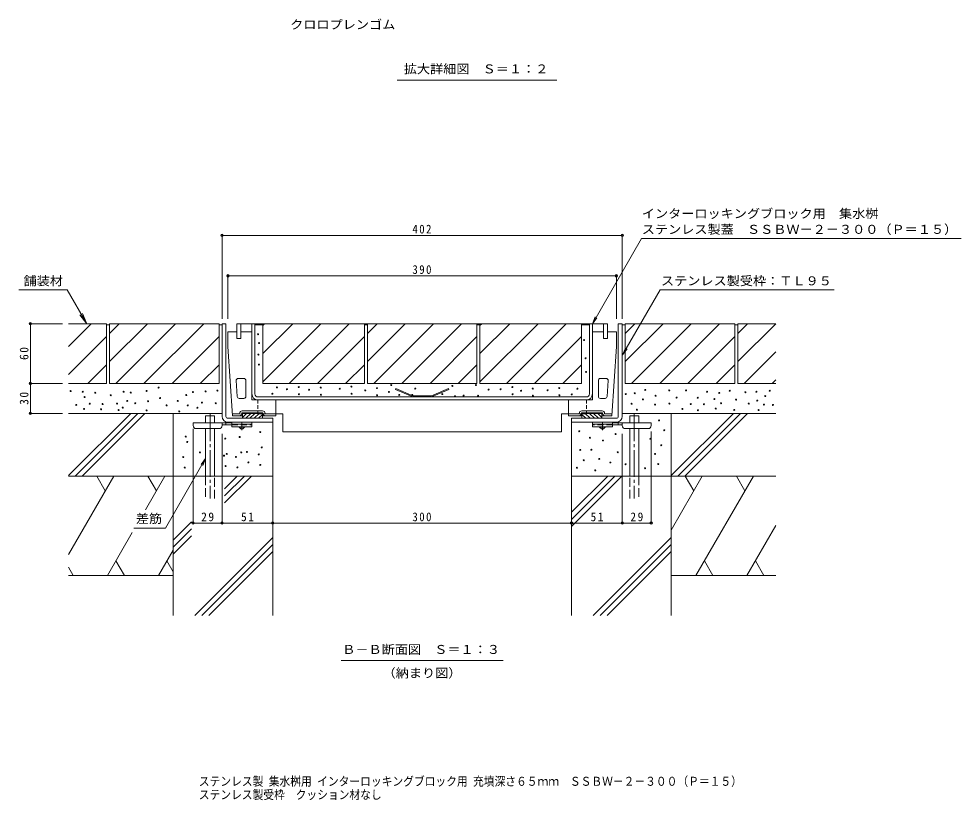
# Model space of a CAD drawing. Units: millimetres at full size, sheet at 1:3, with parts at other scales. Extents: x -940 to 1139, y -824 to 816.
# Drawn here: x 17 to 963, y -824 to -39 of the extents above; entities that cross this region are included whole.
import ezdxf
from ezdxf.enums import TextEntityAlignment as Align

# ---------------------------------------------------------------- set-up
doc = ezdxf.new("R2010")
doc.units = ezdxf.units.MM
doc.header["$LTSCALE"] = 3
doc.header["$PDMODE"] = 32
doc.header["$PDSIZE"] = 2.4
for name, pattern in [('CHAIN1', [8, 5, -1, 1, -1]), ('CHAIN2', [12, 9, -1, 1, -1]), ('DASHED1', [1.8, 1.2, -0.6]), ('DASHED2', [3, 2, -1]), ('DASHED3', [4, 3, -1])]:
    doc.linetypes.add(name, pattern=pattern)
for name, color, linetype, lineweight in [('3-1', 2, 'Continuous', 9), ('3-2', 3, 'Continuous', 9), ('3-3', 4, 'Continuous', 9), ('3-4', 7, 'Continuous', 9), ('3-5', 7, 'Continuous', 9), ('3-6', 6, 'Continuous', 9), ('3-9', 4, 'Continuous', 9), ('3-A', 6, 'Continuous', 9), ('3-E', 7, 'Continuous', 9), ('D-5', 7, 'Continuous', 9)]:
    doc.layers.add(name, color=color, linetype=linetype, lineweight=lineweight)
doc.layers.add('F-5_F-5ﾚｲﾔ', color=2, linetype='Continuous')
doc.styles.add('ＭＳ ゴシック', font='')
doc.styles.get('ＭＳ ゴシック').set_extended_font_data('MS Gothic')

msp = doc.modelspace()

# ---------------------------------------------------------------- linework, layer by layer
at = {"layer": '3-1'}
for p, q in [((220.802, -345.654), (224.802, -345.654)), ((220.802, -438.654), (220.802, -345.654)), ((224.802, -438.654), (224.802, -345.654)), ((622.801, -345.654), (618.801, -345.654)), ((618.801, -438.654), (618.801, -345.654)), ((622.801, -438.654), (622.801, -345.654)), ((226.802, -440.654), (271.802, -440.654)), ((226.802, -444.654), (271.802, -444.654)), ((271.802, -440.654), (271.802, -444.654)), ((616.801, -440.654), (571.801, -440.654)), ((571.801, -440.654), (571.801, -444.654)), ((616.832, -444.654), (571.801, -444.654))]:
    msp.add_line(p, q, dxfattribs=at)
for centre, radius, start, end in [((226.802, -438.654), 6, 180, 270), ((226.802, -438.654), 2, 180, 270), ((616.801, -438.654), 2, 270, 0), ((616.801, -438.654), 6, 270, 0)]:
    msp.add_arc(centre, radius, start, end, dxfattribs=at)
at = {"layer": '3-2'}
for p, q in [((250.801, -353.654), (250.801, -345.654)), ((250.801, -345.654), (421.802, -345.654)), ((253.801, -416.154), (253.801, -345.654)), ((592.802, -345.654), (421.802, -345.654)), ((589.802, -416.154), (589.802, -345.654)), ((592.802, -353.654), (592.802, -345.654)), ((412.36, -419.154), (395.049, -411.57)), ((431.243, -419.154), (448.554, -411.57)), ((256.801, -419.154), (421.802, -419.154)), ((256.801, -422.154), (421.802, -422.154)), ((586.802, -419.154), (421.802, -419.154)), ((586.802, -422.154), (421.802, -422.154))]:
    msp.add_line(p, q, dxfattribs=at)
at = {"layer": '3-2', "linetype": 'DASHED1'}
for p, q in [((250.801, -416.154), (250.801, -353.654)), ((592.802, -416.154), (592.802, -353.654))]:
    msp.add_line(p, q, dxfattribs=at)
at = {"layer": '3-2'}
for points in [[(412.569, -418.154), (395.45, -410.654), (395.049, -411.57)], [(412.569, -418.154), (431.034, -418.154), (448.153, -410.654), (448.554, -411.57)]]:
    msp.add_lwpolyline(points, dxfattribs=at)
for centre, radius, start, end in [((256.801, -416.154), 6, 180, 270), ((256.801, -416.154), 3, 180, 270), ((586.802, -416.154), 6, 270, 0), ((586.802, -416.154), 3, 270, 0)]:
    msp.add_arc(centre, radius, start, end, dxfattribs=at)
at = {"layer": '3-3'}
for p, q in [((253.801, -345.654), (235.802, -345.654)), ((589.802, -345.654), (607.802, -345.654)), ((226.802, -368.654), (226.802, -353.654)), ((239.802, -353.654), (239.802, -360.654)), ((250.801, -353.654), (239.802, -353.654)), ((250.801, -422.154), (250.801, -353.654)), ((592.802, -422.154), (592.802, -353.654)), ((592.802, -353.654), (603.802, -353.654)), ((603.802, -353.654), (603.802, -360.654)), ((616.802, -368.654), (616.802, -353.654)), ((226.802, -368.654), (231.301, -438.154)), ((235.802, -360.654), (239.802, -360.654)), ((607.802, -360.654), (603.802, -360.654)), ((616.802, -368.654), (612.302, -438.154)), ((236.06, -418.783), (235.024, -402.783)), ((237.02, -400.654), (242.801, -400.654)), ((244.801, -418.654), (244.801, -402.654)), ((598.802, -418.654), (598.802, -402.654)), ((606.583, -400.654), (600.802, -400.654)), ((607.543, -418.783), (608.579, -402.783)), ((242.801, -420.654), (238.056, -420.654)), ((250.801, -422.154), (274.801, -422.154)), ((592.802, -422.154), (568.802, -422.154)), ((600.802, -420.654), (605.547, -420.654)), ((261.551, -433.154), (241.051, -433.154)), ((261.551, -435.154), (241.051, -435.154)), ((241.301, -435.154), (241.301, -440.654)), ((241.301, -435.254), (261.301, -435.254)), ((261.301, -435.154), (261.301, -440.654)), ((582.052, -433.154), (602.552, -433.154)), ((582.052, -435.154), (602.552, -435.154)), ((582.302, -435.154), (582.302, -440.654)), ((602.302, -435.254), (582.302, -435.254)), ((602.302, -435.154), (602.302, -440.654)), ((231.301, -438.154), (231.301, -436.154)), ((238.051, -436.154), (231.301, -436.154)), ((238.051, -438.154), (231.301, -438.154)), ((238.051, -438.154), (241.301, -438.154)), ((241.301, -435.354), (261.301, -435.354)), ((241.301, -435.454), (261.301, -435.454)), ((241.301, -435.554), (261.301, -435.554)), ((245.345, -435.654), (241.301, -439.697)), ((241.301, -435.654), (261.301, -435.654)), ((261.301, -440.654), (241.301, -440.654)), ((249.588, -435.654), (244.588, -440.654)), ((253.83, -435.654), (248.83, -440.654)), ((258.073, -435.654), (253.073, -440.654)), ((261.301, -436.668), (257.315, -440.654)), ((264.551, -436.154), (274.801, -436.154)), ((579.052, -436.154), (568.802, -436.154)), ((602.302, -435.354), (582.302, -435.354)), ((602.302, -435.454), (582.302, -435.454)), ((602.302, -435.554), (582.302, -435.554)), ((602.302, -435.654), (582.302, -435.654)), ((582.302, -436.668), (586.288, -440.654)), ((582.302, -440.654), (602.302, -440.654)), ((585.53, -435.654), (590.53, -440.654)), ((589.773, -435.654), (594.773, -440.654)), ((594.016, -435.654), (599.016, -440.654)), ((598.258, -435.654), (602.302, -439.697)), ((605.552, -438.154), (602.302, -438.154)), ((605.552, -436.154), (612.302, -436.154)), ((605.552, -438.154), (612.302, -438.154)), ((612.302, -438.154), (612.302, -436.154))]:
    msp.add_line(p, q, dxfattribs=at)
for points in [[(235.802, -360.654), (235.802, -353.654), (226.802, -353.654)], [(607.802, -360.654), (607.802, -353.654), (616.802, -353.654)], [(261.301, -438.154), (274.801, -438.154), (274.801, -422.154)], [(582.302, -438.154), (568.802, -438.154), (568.802, -422.154)]]:
    msp.add_lwpolyline(points, dxfattribs=at)
for centre, radius, start, end in [((237.02, -402.654), 2, 90, 183.7046), ((242.801, -402.654), 2, 0, 90), ((600.802, -402.654), 2, 90, 180), ((606.583, -402.654), 2, 356.2954, 90), ((238.056, -418.654), 2, 183.7046, 270), ((242.801, -418.654), 2, 270, 0), ((600.802, -418.654), 2, 180, 270), ((605.547, -418.654), 2, 270, 356.2954), ((241.051, -435.654), 2.5, 90, 180), ((241.051, -435.654), 0.5, 90, 180), ((261.551, -435.654), 2.5, 0, 90), ((261.551, -435.654), 0.5, 0, 90), ((582.052, -435.654), 2.5, 90, 180), ((582.052, -435.654), 0.5, 90, 180), ((602.552, -435.654), 2.5, 0, 90), ((602.552, -435.654), 0.5, 0, 90), ((238.051, -435.654), 0.5, 270, 0), ((238.051, -435.654), 2.5, 270, 0), ((264.551, -435.654), 2.5, 180, 270), ((264.551, -435.654), 0.5, 180, 270), ((579.052, -435.654), 0.5, 270, 0), ((579.052, -435.654), 2.5, 270, 0), ((605.552, -435.654), 2.5, 180, 270), ((605.552, -435.654), 0.5, 180, 270)]:
    msp.add_arc(centre, radius, start, end, dxfattribs=at)
at = {"layer": '3-4'}
for p, q in [((220.802, -256.032), (220.802, -340.654)), ((220.802, -256.932), (622.801, -256.932)), ((622.801, -256.032), (622.801, -340.654)), ((226.802, -296.668), (226.802, -340.654)), ((616.802, -297.568), (226.802, -297.568)), ((616.802, -296.668), (616.802, -340.654)), ((27.436, -345.654), (60.601, -345.654)), ((28.336, -345.654), (28.336, -405.654)), ((27.436, -405.654), (60.601, -405.654)), ((28.336, -405.654), (28.336, -435.654)), ((27.436, -435.654), (60.601, -435.654)), ((191.802, -546.802), (191.802, -451.154)), ((651.801, -546.802), (651.801, -453.954)), ((220.802, -546.802), (220.802, -456.208)), ((622.801, -546.802), (622.801, -456.208)), ((191.802, -545.902), (220.802, -545.902)), ((220.802, -545.902), (271.802, -545.902)), ((271.802, -545.902), (571.801, -545.902)), ((571.801, -545.902), (622.801, -545.902)), ((622.801, -545.902), (651.801, -545.902))]:
    msp.add_line(p, q, dxfattribs=at)
for p in [(220.802, -256.932), (622.801, -256.932), (226.802, -297.568), (616.802, -297.568), (28.336, -345.654), (28.336, -405.654), (28.336, -435.654), (191.802, -545.902), (220.802, -545.902), (271.802, -545.902), (571.801, -545.902), (622.801, -545.902), (651.801, -545.902)]:
    msp.add_point(p, dxfattribs=at)
at = {"layer": '3-5'}
for p, q in [((963.08, -260.046), (642.228, -260.046)), ((835.658, -311.752), (660.656, -311.752)), ((592.802, -345.655), (595.672, -338.726)), ((623.004, -376.968), (625.874, -370.039)), ((204.343, -481.04), (163.957, -550.991)), ((204.343, -481.04), (199.777, -486.99)), ((204.343, -481.04), (201.473, -487.969)), ((163.957, -550.991), (132.288, -550.991)), ((340.491, -683.851), (503.104, -683.851))]:
    msp.add_line(p, q, dxfattribs=at)
for points in [[(642.228, -260.046), (592.802, -345.655), (597.367, -339.705)], [(660.656, -311.752), (623.004, -376.968), (627.569, -371.018)]]:
    msp.add_lwpolyline(points, dxfattribs=at)
at = {"layer": '3-6'}
for p, q in [((66.601, -498.216), (129.164, -435.654)), ((220.802, -435.654), (66.601, -435.654)), ((73.235, -498.654), (136.235, -435.654)), ((80.306, -498.654), (143.306, -435.654)), ((171.802, -498.654), (171.802, -435.654)), ((204.343, -445.154), (204.343, -438.154)), ((213.343, -438.154), (204.343, -438.154)), ((213.343, -445.154), (213.343, -438.154)), ((271.802, -444.654), (271.802, -638.654)), ((571.801, -444.654), (571.801, -638.654)), ((622.801, -435.654), (777.001, -435.654)), ((630.26, -445.154), (630.26, -438.154)), ((630.26, -438.154), (639.26, -438.154)), ((639.26, -445.154), (639.26, -438.154)), ((671.801, -498.654), (671.801, -435.654)), ((671.801, -498.216), (734.364, -435.654)), ((678.435, -498.654), (741.435, -435.654)), ((685.506, -498.654), (748.506, -435.654)), ((204.343, -498.654), (204.343, -450.954)), ((213.343, -498.654), (213.343, -450.954)), ((630.26, -498.654), (630.26, -450.954)), ((639.26, -498.654), (639.26, -450.954)), ((112.128, -498.654), (66.601, -577.508)), ((95.08, -498.654), (103.604, -513.418)), ((163.43, -498.654), (143.939, -532.413)), ((146.382, -498.654), (154.906, -513.418)), ((171.802, -498.654), (171.802, -638.654)), ((223.354, -511.464), (236.164, -498.654)), ((223.354, -518.535), (243.235, -498.654)), ((223.354, -525.606), (250.306, -498.654)), ((571.801, -535.034), (608.182, -498.654)), ((571.801, -542.105), (615.253, -498.654)), ((571.801, -549.176), (622.324, -498.654)), ((703.133, -498.654), (671.801, -552.922)), ((671.801, -498.654), (671.801, -638.654)), ((686.085, -498.654), (694.609, -513.418)), ((754.435, -498.654), (696.7, -598.654)), ((737.388, -498.654), (745.911, -513.418)), ((171.802, -563.016), (190.235, -544.583)), ((777.002, -548.426), (748.002, -598.654)), ((130.681, -555.376), (105.695, -598.654)), ((171.802, -570.087), (190.235, -551.654)), ((171.802, -577.159), (190.235, -558.725)), ((193.444, -638.654), (271.802, -560.296)), ((200.515, -638.654), (271.802, -567.367)), ((593.444, -638.654), (671.801, -560.296)), ((600.515, -638.654), (671.801, -567.367)), ((171.802, -573.011), (156.997, -598.654)), ((207.586, -638.654), (271.802, -574.438)), ((607.586, -638.654), (671.801, -574.438)), ((114.218, -583.891), (122.742, -598.654)), ((165.52, -583.891), (171.802, -594.77)), ((705.224, -583.891), (713.747, -598.654)), ((756.526, -583.891), (765.05, -598.654)), ((66.601, -590.274), (71.44, -598.654)), ((171.802, -598.654), (66.601, -598.654)), ((671.801, -598.654), (777.002, -598.654))]:
    msp.add_line(p, q, dxfattribs=at)
at = {"layer": '3-6', "linetype": 'CHAIN2'}
for p, q in [((208.843, -436.461), (208.843, -521.321)), ((634.76, -436.461), (634.76, -521.321))]:
    msp.add_line(p, q, dxfattribs=at)
at = {"layer": '3-6', "linetype": 'DASHED3'}
for p, q in [((204.343, -498.654), (204.343, -521.321)), ((213.343, -521.321), (213.343, -498.654)), ((630.26, -521.321), (630.26, -498.654)), ((639.26, -498.654), (639.26, -521.321))]:
    msp.add_line(p, q, dxfattribs=at)
at = {"layer": '3-6'}
for points in [[(271.802, -498.654), (171.802, -498.654), (66.601, -498.654)], [(571.801, -498.654), (671.801, -498.654), (777.002, -498.654)]]:
    msp.add_lwpolyline(points, dxfattribs=at)
at = {"layer": '3-9', "color": 5, "linetype": 'DASHED1', "lineweight": 5}
for p, q in [((256.802, -422.154), (256.802, -436.154)), ((586.802, -422.154), (586.802, -436.154)), ((256.802, -436.154), (274.802, -436.154)), ((586.802, -436.154), (568.802, -436.154))]:
    msp.add_line(p, q, dxfattribs=at)
at = {"layer": '3-9', "color": 3}
for p, q in [((230.802, -444.654), (250.802, -444.654)), ((230.802, -444.654), (230.802, -449.154)), ((250.802, -444.654), (250.802, -449.154)), ((592.801, -444.654), (592.801, -449.154)), ((612.801, -444.654), (592.801, -444.654)), ((612.801, -444.654), (612.801, -449.154)), ((230.802, -446.654), (250.802, -446.654)), ((230.802, -449.154), (250.802, -449.154)), ((612.801, -446.654), (592.801, -446.654)), ((612.801, -449.154), (592.801, -449.154))]:
    msp.add_line(p, q, dxfattribs=at)
at = {"layer": '3-9', "linetype": 'CHAIN1'}
for p, q in [((240.802, -452.702), (240.802, -444.654)), ((602.801, -452.702), (602.801, -444.654))]:
    msp.add_line(p, q, dxfattribs=at)
at = {"layer": '3-9', "color": 5, "lineweight": 5}
for p, q in [((274.802, -436.154), (281.802, -436.154)), ((281.802, -436.154), (281.802, -454.154)), ((561.802, -436.154), (561.802, -454.154)), ((568.802, -436.154), (561.802, -436.154)), ((281.802, -454.154), (561.802, -454.154))]:
    msp.add_line(p, q, dxfattribs=at)
at = {"layer": '3-9'}
for p, q in [((217.802, -450.954), (194.802, -450.954)), ((220.797, -447.154), (230.802, -447.154)), ((220.802, -447.954), (220.802, -445.154)), ((224.802, -447.154), (224.802, -445.154)), ((622.806, -447.154), (612.801, -447.154)), ((618.801, -447.154), (618.801, -445.154)), ((622.801, -447.954), (622.801, -445.154)), ((625.801, -450.954), (648.801, -450.954))]:
    msp.add_line(p, q, dxfattribs=at)
at = {"layer": '3-9', "color": 3, "linetype": 'DASHED2'}
for p, q in [((230.802, -447.154), (250.802, -447.154)), ((612.801, -447.154), (592.801, -447.154))]:
    msp.add_line(p, q, dxfattribs=at)
at = {"layer": '3-9', "color": 2}
for p, q in [((238.052, -449.654), (238.052, -449.154)), ((239.802, -451.153), (238.052, -449.654)), ((243.552, -449.654), (238.052, -449.654)), ((241.802, -451.153), (239.802, -451.153)), ((243.552, -449.654), (241.802, -451.153)), ((243.552, -449.654), (243.552, -449.154)), ((600.051, -449.654), (600.051, -449.154)), ((600.051, -449.654), (601.801, -451.153)), ((600.051, -449.654), (605.551, -449.654)), ((601.801, -451.153), (603.801, -451.153)), ((603.801, -451.153), (605.551, -449.654)), ((605.551, -449.654), (605.551, -449.154))]:
    msp.add_line(p, q, dxfattribs=at)
at = {"layer": '3-9'}
for points in [[(191.802, -447.954), (191.802, -445.154), (230.802, -445.154)], [(651.801, -447.954), (651.801, -445.154), (612.801, -445.154)]]:
    msp.add_lwpolyline(points, dxfattribs=at)
for centre, start, end in [((194.802, -447.954), 180, 270), ((217.802, -447.954), 270, 0), ((625.801, -447.954), 180, 270), ((648.801, -447.954), 270, 0)]:
    msp.add_arc(centre, 3, start, end, dxfattribs=at)
at = {"layer": '3-A'}
for p, q in [((235.802, -345.654), (235.802, -360.654)), ((607.802, -345.654), (607.802, -360.654)), ((235.802, -360.654), (239.802, -360.654)), ((607.802, -360.654), (603.802, -360.654))]:
    msp.add_line(p, q, dxfattribs=at)
for points in [[(239.802, -360.654), (239.802, -345.654), (235.802, -345.654)], [(603.802, -360.654), (603.802, -345.654), (607.802, -345.654)]]:
    msp.add_lwpolyline(points, dxfattribs=at)
at = {"layer": '3-E', "color": 2}
for p, q in [((66.601, -345.654), (104.801, -345.654)), ((66.601, -368.447), (89.394, -345.654)), ((104.801, -345.654), (104.801, -405.654)), ((104.801, -346.654), (107.801, -346.654)), ((107.801, -355.394), (117.541, -345.654)), ((107.801, -345.654), (107.801, -405.654)), ((107.801, -383.678), (145.826, -345.654)), ((107.801, -345.654), (217.801, -345.654)), ((114.11, -405.654), (174.11, -345.654)), ((142.394, -405.654), (202.394, -345.654)), ((217.801, -345.654), (217.801, -405.654)), ((217.801, -346.654), (220.802, -346.654)), ((253.801, -346.654), (261.771, -346.654)), ((261.771, -345.654), (363.802, -345.654)), ((261.771, -347.424), (263.542, -345.654)), ((261.771, -375.709), (291.826, -345.654)), ((261.771, -403.993), (320.11, -345.654)), ((288.394, -405.654), (348.394, -345.654)), ((363.802, -345.654), (363.802, -405.654)), ((363.802, -346.654), (366.802, -346.654)), ((366.802, -355.394), (376.542, -345.654)), ((366.802, -383.678), (404.826, -345.654)), ((366.802, -345.654), (476.802, -345.654)), ((373.11, -405.654), (433.11, -345.654)), ((401.394, -405.654), (461.394, -345.654)), ((476.802, -345.654), (476.802, -405.654)), ((479.802, -346.654), (476.802, -346.654)), ((479.802, -345.654), (479.802, -405.654)), ((479.802, -345.654), (581.832, -345.654)), ((479.802, -347.424), (481.572, -345.654)), ((479.802, -375.709), (509.856, -345.654)), ((479.802, -403.993), (538.141, -345.654)), ((506.425, -405.654), (566.425, -345.654)), ((581.832, -345.654), (581.832, -405.654)), ((589.802, -346.654), (581.832, -346.654)), ((625.802, -346.654), (622.801, -346.654)), ((625.802, -355.394), (635.542, -345.654)), ((625.802, -383.678), (663.826, -345.654)), ((625.802, -345.654), (625.802, -405.654)), ((625.802, -345.654), (735.802, -345.654)), ((632.11, -405.654), (692.11, -345.654)), ((660.394, -405.654), (720.394, -345.654)), ((735.802, -345.654), (735.802, -405.654)), ((735.802, -346.654), (738.802, -346.654)), ((738.802, -355.394), (748.542, -345.654)), ((738.802, -345.654), (738.802, -405.654)), ((738.802, -345.654), (777.001, -345.654)), ((738.802, -383.678), (776.826, -345.654)), ((66.601, -396.731), (104.801, -358.531)), ((170.679, -405.654), (217.801, -358.531)), ((316.679, -405.654), (363.802, -358.531)), ((429.679, -405.654), (476.802, -358.531)), ((534.709, -405.654), (581.832, -358.531)), ((688.679, -405.654), (735.802, -358.531)), ((745.11, -405.654), (777.001, -373.763)), ((85.963, -405.654), (104.801, -386.815)), ((198.963, -405.654), (217.801, -386.815)), ((344.963, -405.654), (363.802, -386.815)), ((457.963, -405.654), (476.802, -386.815)), ((562.993, -405.654), (581.832, -386.815)), ((716.963, -405.654), (735.802, -386.815)), ((66.601, -405.654), (104.801, -405.654)), ((107.801, -405.654), (217.801, -405.654)), ((479.802, -405.654), (581.832, -405.654)), ((625.802, -405.654), (735.802, -405.654)), ((738.802, -405.654), (777.001, -405.654)), ((773.394, -405.654), (777.001, -402.047))]:
    msp.add_line(p, q, dxfattribs=at)
for points in [[(261.771, -345.654), (261.771, -405.654), (363.802, -405.654)], [(366.802, -345.654), (366.802, -405.654), (476.802, -405.654)]]:
    msp.add_lwpolyline(points, dxfattribs=at)
at = {"layer": '3-E'}
for centre in [(257.013, -356.206), (258.037, -365.077), (584.429, -362.091), (257.354, -376.677), (257.866, -386.742), (585.964, -380.345), (586.476, -393.992), (390.697, -407.298), (475.822, -407.298), (68.815, -413.31), (80.927, -413.992), (93.551, -415.016), (122.04, -413.992), (129.205, -414.845), (145.07, -413.054), (157.137, -409.752), (191.584, -414.362), (204.279, -413.608), (216.149, -412.769), (271.343, -415.998), (275.949, -409.686), (286.056, -411.503), (297.827, -409.285), (297.997, -416.45), (308.191, -412.002), (319.962, -409.785), (338.981, -411.004), (350.752, -408.786), (350.922, -415.951), (364.596, -412.586), (376.367, -410.369), (388.479, -414.122), (414.921, -410.71), (442.045, -416.339), (452.11, -408.151), (488.446, -411.733), (500.605, -411.461), (512.376, -409.244), (512.547, -416.408), (521.076, -412.959), (532.847, -410.741), (547.705, -412.46), (559.476, -410.242), (571.975, -416.681), (577.775, -410.881), (626.223, -416.295), (635.235, -415.523), (645.898, -412.13), (669.895, -412.698), (686.84, -412.585), (707.88, -413.949), (720.163, -415.2), (730.739, -413.04), (746.377, -414.518), (757.522, -413.949), (770.942, -412.926), (82.804, -419.28), (87.921, -425.933), (100.886, -426.275), (109.075, -417.404), (115.461, -425.892), (125.622, -423.204), (133.722, -425.457), (146.605, -423.545), (158.672, -420.244), (176.359, -423.233), (184.847, -417.242), (200.682, -424.825), (214.593, -425.457), (320.133, -416.949), (376.538, -417.534), (398.715, -417.192), (411.85, -417.192), (454.839, -418.557), (463.369, -417.875), (478.04, -418.045), (533.018, -417.906), (559.647, -417.407), (632.137, -425.976), (643.51, -421.683), (656.134, -417.93), (670.122, -425.777), (677.287, -419.863), (698.554, -419.977), (715.272, -421.342), (721.982, -425.436), (737.108, -421.91), (749.789, -425.777), (758.318, -422.82), (766.279, -418.385), (74.445, -427.128), (82.352, -431.163), (99.328, -431.607), (116.97, -432.384), (121.186, -429.943), (145.041, -432.717), (165.124, -427.613), (177.895, -433.724), (186.383, -427.733), (196.081, -429.973), (637.499, -431.972), (655.793, -426.801), (683.219, -431.243), (691.503, -426.346), (698.752, -432.464), (704.809, -426.459), (716.616, -430.799), (735.145, -432.131), (759.666, -432.353), (765.028, -426.801), (774.013, -427.255), (659.717, -442.706), (259.242, -454.431), (579.581, -453.683), (664.96, -452.692), (184.348, -458.932), (224.042, -460.922), (238.521, -459.424), (590.316, -460.174), (603.297, -462.92), (616.029, -456.43), (650.98, -461.173), (185.883, -464.424), (260.777, -469.923), (580.58, -472.414), (591.697, -472.254), (661.964, -467.671), (181.852, -479.653), (198.578, -474.91), (222.794, -478.155), (225.577, -476.414), (234.777, -479.403), (240.057, -474.916), (245.761, -474.41), (257.744, -476.907), (584.152, -482.794), (599.575, -481.463), (618.276, -474.661), (655.723, -476.408), (183.387, -490.144), (224.329, -488.646), (236.312, -489.895), (247.296, -484.902), (259.279, -487.398), (577.273, -490.228), (610.892, -485.013), (626.093, -486.789), (645.732, -490.783), (658.935, -486.567), (595.581, -492.891)]:
    msp.add_circle(centre, 0.5, dxfattribs=at)
at = {"layer": 'D-5'}
for p, q in [((396.708, -101.224), (556.956, -101.224)), ((16.779, -311.499), (65.234, -311.499)), ((84.953, -345.654), (80.648, -335.26))]:
    msp.add_line(p, q, dxfattribs=at)
msp.add_lwpolyline([(65.234, -311.499), (84.953, -345.654), (78.104, -336.729)], dxfattribs=at)

# ---------------------------------------------------------------- texts
at = {"layer": '3-4', "color": 2, "char_height": 8.798, "attachment_point": 7, "style": 'ＭＳ ゴシック'}
for s, insert in [('\\T1.27;\\W0.9;402', (412.051, -255.132)), ('\\T1.27;\\W0.9;390', (412.052, -295.768)), ('\\T1.27;\\W0.95;29', (199.927, -544.102)), ('\\T1.27;\\W0.95;51', (239.927, -544.102)), ('\\T1.27;\\W0.9;300', (412.051, -544.102)), ('\\T1.27;\\W0.95;51', (590.926, -544.102)), ('\\T1.27;\\W0.95;29', (630.926, -544.102))]:
    msp.add_mtext(s, dxfattribs=dict(at, insert=insert))
at = {"layer": '3-4', "color": 2, "char_height": 8.798, "attachment_point": 7, "rotation": 90, "style": 'ＭＳ ゴシック'}
for s, insert in [('\\T1.27;\\W0.95;60', (26.536, -382.029)), ('\\T1.27;\\W0.95;30', (26.536, -427.029))]:
    msp.add_mtext(s, dxfattribs=dict(at, insert=insert))
at = {"layer": '3-5', "color": 2, "style": 'ＭＳ ゴシック', "width": 1.1}
for s, p in [('インターロッキングブロック用\u3000集水桝', (642.367, -242.208)), ('ステンレス製蓋\u3000ＳＳＢＷ－２－３００（Ｐ＝１５）', (642.367, -258.038)), ('ステンレス製受枠：ＴＬ９５', (661.658, -309.745)), ('差筋', (134.267, -548.421)), ('Ｂ－Ｂ断面図\u3000Ｓ＝１：３', (341.56, -679.894)), ('（納まり図）', (382.047, -703.574))]:
    msp.add_text(s, height=8.798, dxfattribs=at).set_placement(p, align=Align.BOTTOM_LEFT)
at = {"layer": 'D-5', "color": 2, "style": 'ＭＳ ゴシック', "width": 1.1}
for s, p in [('クロロプレンゴム', (289.236, -52.383)), ('拡大詳細図\u3000Ｓ＝１：２', (403.332, -96.913)), ('舗装材', (21.506, -309.724))]:
    msp.add_text(s, height=8.798, dxfattribs=at).set_placement(p, align=Align.BOTTOM_LEFT)
at = {"layer": 'F-5_F-5ﾚｲﾔ', "style": 'ＭＳ ゴシック', "width": 0.9}
for s, p in [('ステンレス製 集水桝用 インターロッキングブロック用 充填深さ６５ｍｍ\u3000ＳＳＢＷ－２－３００（Ｐ＝１５）', (197.544, -812.291)), ('ステンレス製受枠\u3000クッション材なし', (197.544, -825.741))]:
    msp.add_text(s, height=8.798, dxfattribs=at).set_placement(p, align=Align.BOTTOM_LEFT)

doc.saveas('drawing.dxf')
